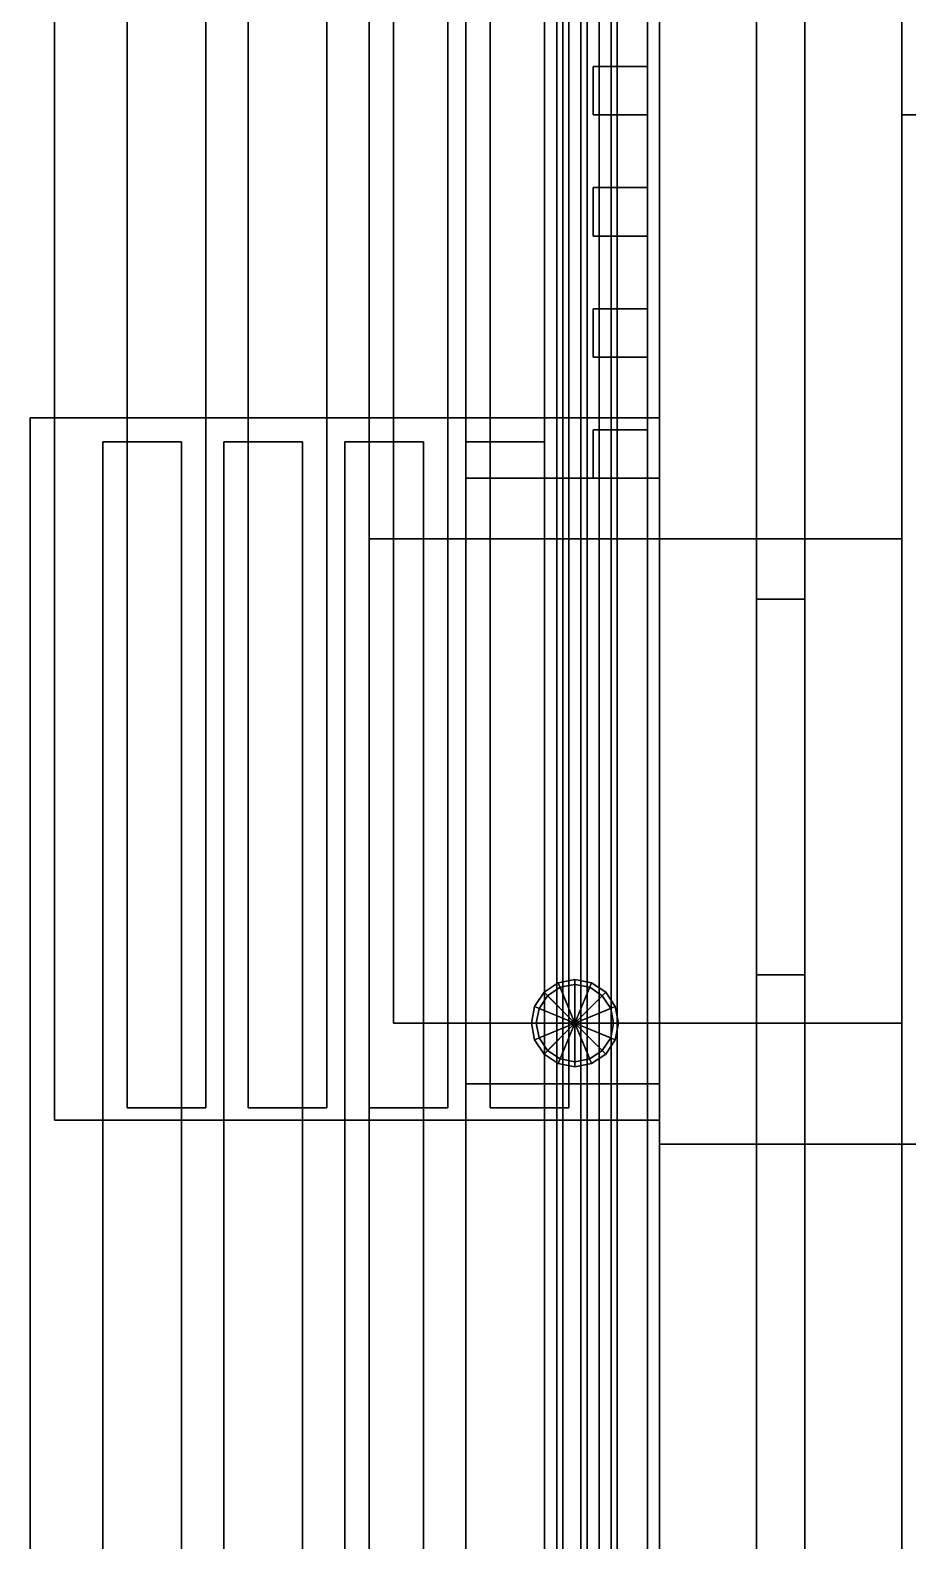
# Model space of a CAD drawing. Header units: millimetres. Extents: x -8000 to 18500, y -500 to 32500.
# Drawn here: x -520 to 205, y 7172 to 8420 of the extents above; entities that cross this region are included whole.
import ezdxf

# ---------------------------------------------------------------- set-up
doc = ezdxf.new("R2010")
doc.units = ezdxf.units.MM
for name, color, linetype in [('3D-BARISTA-BAR', 7, 'Continuous'), ('3D-CANOPY', 7, 'Continuous'), ('3D-COLUMNS', 7, 'Continuous'), ('3D-FINISH', 7, 'Continuous'), ('3D-GLAZING', 7, 'Continuous'), ('3D-LIGHTS', 7, 'Continuous'), ('3D-LOUVERS', 7, 'Continuous'), ('3D-ROOF', 7, 'Continuous'), ('3D-SLABS', 7, 'Continuous'), ('3D-WALLS-EXTR', 7, 'Continuous')]:
    doc.layers.add(name, color=color, linetype=linetype)

msp = doc.modelspace()

# ---------------------------------------------------------------- linework, layer by layer
at = {"layer": '3D-BARISTA-BAR', "color": 7}
for points in [[(200, 7100, 600), (200, 8350, 600), (950, 8350, 600), (950, 7100, 600)], [(200, 8350, 600), (200, 8350, 2580), (950, 8350, 2580), (950, 8350, 600)], [(200, 7100, 600), (200, 7100, 2580), (200, 8350, 2580), (200, 8350, 600)], [(200, 7100, 2580), (950, 7100, 2580), (950, 8350, 2580), (200, 8350, 2580)]]:
    msp.add_3dface(points, dxfattribs=at)
at = {"layer": '3D-CANOPY', "color": 7}
for points in [[(-95, 0, 3750), (-95, 10000, 3750), (-80, 10000, 3750), (-80, 0, 3750)], [(-95, 0, 3750), (-95, 0, 3900), (-95, 10000, 3900), (-95, 10000, 3750)], [(-95, 0, 3900), (-80, 0, 3900), (-80, 10000, 3900), (-95, 10000, 3900)], [(-80, 0, 3700), (-80, 10000, 3700), (0, 10000, 3700), (0, 0, 3700)], [(-80, 0, 3700), (-80, 0, 3950), (-80, 10000, 3950), (-80, 10000, 3700)], [(-80, 0, 3950), (0, 0, 3950), (0, 10000, 3950), (-80, 10000, 3950)], [(-80, 0, 3750), (-80, 10000, 3750), (-80, 10000, 3900), (-80, 0, 3900)], [(0, 0, 3700), (0, 10000, 3700), (0, 10000, 3950), (0, 0, 3950)], [(-500, 7520, 3310), (-500, 9480, 3310), (0, 9480, 3310), (0, 7520, 3310)], [(-500, 7520, 3310), (-500, 7520, 3355), (-500, 9480, 3355), (-500, 9480, 3310)], [(-500, 7520, 3355), (0, 7520, 3355), (0, 9480, 3355), (-500, 9480, 3355)], [(-440, 7530, 3320), (-440, 9470, 3320), (-375, 9470, 3320), (-375, 7530, 3320)], [(-440, 7530, 3320), (-440, 7530, 3350), (-440, 9470, 3350), (-440, 9470, 3320)], [(-440, 7530, 3350), (-375, 7530, 3350), (-375, 9470, 3350), (-440, 9470, 3350)], [(-375, 7530, 3320), (-375, 9470, 3320), (-375, 9470, 3350), (-375, 7530, 3350)], [(-340, 7530, 3320), (-340, 9470, 3320), (-275, 9470, 3320), (-275, 7530, 3320)], [(-340, 7530, 3320), (-340, 7530, 3350), (-340, 9470, 3350), (-340, 9470, 3320)], [(-340, 7530, 3350), (-275, 7530, 3350), (-275, 9470, 3350), (-340, 9470, 3350)], [(-275, 7530, 3320), (-275, 9470, 3320), (-275, 9470, 3350), (-275, 7530, 3350)], [(-240, 7530, 3320), (-240, 9470, 3320), (-175, 9470, 3320), (-175, 7530, 3320)], [(-240, 7530, 3320), (-240, 7530, 3350), (-240, 9470, 3350), (-240, 9470, 3320)], [(-240, 7530, 3350), (-175, 7530, 3350), (-175, 9470, 3350), (-240, 9470, 3350)], [(-175, 7530, 3320), (-175, 9470, 3320), (-175, 9470, 3350), (-175, 7530, 3350)], [(-140, 7530, 3320), (-140, 9470, 3320), (-75, 9470, 3320), (-75, 7530, 3320)], [(-140, 7530, 3320), (-140, 7530, 3350), (-140, 9470, 3350), (-140, 9470, 3320)], [(-140, 7530, 3350), (-75, 7530, 3350), (-75, 9470, 3350), (-140, 9470, 3350)], [(-75, 7530, 3320), (-75, 9470, 3320), (-75, 9470, 3350), (-75, 7530, 3350)], [(0, 7520, 3310), (0, 9480, 3310), (0, 9480, 3355), (0, 7520, 3355)], [(-520, 1900, 6510), (-520, 8100, 6510), (0, 8100, 6510), (0, 1900, 6510)], [(-520, 8100, 6510), (-520, 8100, 6560), (0, 8100, 6560), (0, 8100, 6510)], [(-520, 1900, 6510), (-520, 1900, 6560), (-520, 8100, 6560), (-520, 8100, 6510)], [(-520, 1900, 6560), (0, 1900, 6560), (0, 8100, 6560), (-520, 8100, 6560)], [(0, 1900, 6510), (0, 8100, 6510), (0, 8100, 6560), (0, 1900, 6560)], [(-460, 1920, 6520), (-460, 8080, 6520), (-395, 8080, 6520), (-395, 1920, 6520)], [(-460, 8080, 6520), (-460, 8080, 6550), (-395, 8080, 6550), (-395, 8080, 6520)], [(-460, 1920, 6520), (-460, 1920, 6550), (-460, 8080, 6550), (-460, 8080, 6520)], [(-460, 1920, 6550), (-395, 1920, 6550), (-395, 8080, 6550), (-460, 8080, 6550)], [(-395, 1920, 6520), (-395, 8080, 6520), (-395, 8080, 6550), (-395, 1920, 6550)], [(-360, 1920, 6520), (-360, 8080, 6520), (-295, 8080, 6520), (-295, 1920, 6520)], [(-360, 8080, 6520), (-360, 8080, 6550), (-295, 8080, 6550), (-295, 8080, 6520)], [(-360, 1920, 6520), (-360, 1920, 6550), (-360, 8080, 6550), (-360, 8080, 6520)], [(-360, 1920, 6550), (-295, 1920, 6550), (-295, 8080, 6550), (-360, 8080, 6550)], [(-295, 1920, 6520), (-295, 8080, 6520), (-295, 8080, 6550), (-295, 1920, 6550)], [(-260, 1920, 6520), (-260, 8080, 6520), (-195, 8080, 6520), (-195, 1920, 6520)], [(-260, 8080, 6520), (-260, 8080, 6550), (-195, 8080, 6550), (-195, 8080, 6520)], [(-260, 1920, 6520), (-260, 1920, 6550), (-260, 8080, 6550), (-260, 8080, 6520)], [(-260, 1920, 6550), (-195, 1920, 6550), (-195, 8080, 6550), (-260, 8080, 6550)], [(-195, 1920, 6520), (-195, 8080, 6520), (-195, 8080, 6550), (-195, 1920, 6550)], [(-160, 1920, 6520), (-160, 8080, 6520), (-95, 8080, 6520), (-95, 1920, 6520)], [(-160, 8080, 6520), (-160, 8080, 6550), (-95, 8080, 6550), (-95, 8080, 6520)], [(-160, 1920, 6520), (-160, 1920, 6550), (-160, 8080, 6550), (-160, 8080, 6520)], [(-160, 1920, 6550), (-95, 1920, 6550), (-95, 8080, 6550), (-160, 8080, 6550)], [(-95, 1920, 6520), (-95, 8080, 6520), (-95, 8080, 6550), (-95, 1920, 6550)], [(-440, 7530, 3320), (-375, 7530, 3320), (-375, 7530, 3350), (-440, 7530, 3350)], [(-340, 7530, 3320), (-275, 7530, 3320), (-275, 7530, 3350), (-340, 7530, 3350)], [(-240, 7530, 3320), (-175, 7530, 3320), (-175, 7530, 3350), (-240, 7530, 3350)], [(-140, 7530, 3320), (-75, 7530, 3320), (-75, 7530, 3350), (-140, 7530, 3350)], [(-500, 7520, 3310), (0, 7520, 3310), (0, 7520, 3355), (-500, 7520, 3355)]]:
    msp.add_3dface(points, dxfattribs=at)
at = {"layer": '3D-COLUMNS', "color": 7}
for points in [[(0, 0, 3600), (0, 10000, 3600), (400, 10000, 3600), (400, 0, 3600)], [(0, 0, 3600), (0, 0, 3800), (0, 10000, 3800), (0, 10000, 3600)], [(0, 0, 3800), (400, 0, 3800), (400, 10000, 3800), (0, 10000, 3800)]]:
    msp.add_3dface(points, dxfattribs=at)
at = {"layer": '3D-FINISH', "color": 7}
for points in [[(200, 200, 590), (200, 9800, 590), (9800, 9800, 590), (9800, 200, 590)], [(200, 200, 590), (200, 200, 600), (200, 9800, 600), (200, 9800, 590)], [(200, 200, 600), (9800, 200, 600), (9800, 9800, 600), (200, 9800, 600)], [(200, 200, 3990), (200, 9800, 3990), (9800, 9800, 3990), (9800, 200, 3990)], [(200, 200, 3990), (200, 200, 4000), (200, 9800, 4000), (200, 9800, 3990)], [(200, 200, 4000), (9800, 200, 4000), (9800, 9800, 4000), (200, 9800, 4000)]]:
    msp.add_3dface(points, dxfattribs=at)
at = {"layer": '3D-GLAZING', "color": 7}
for points in [[(80, 7640, 1500), (80, 9360, 1500), (120, 9360, 1500), (120, 7640, 1500)], [(80, 7640, 1500), (80, 7640, 3300), (80, 9360, 3300), (80, 9360, 1500)], [(80, 7640, 3300), (120, 7640, 3300), (120, 9360, 3300), (80, 9360, 3300)], [(120, 7640, 1500), (120, 9360, 1500), (120, 9360, 3300), (120, 7640, 3300)], [(80, 2050, 4700), (80, 7950, 4700), (120, 7950, 4700), (120, 2050, 4700)], [(80, 7950, 4700), (80, 7950, 6500), (120, 7950, 6500), (120, 7950, 4700)], [(80, 2050, 4700), (80, 2050, 6500), (80, 7950, 6500), (80, 7950, 4700)], [(80, 2050, 6500), (120, 2050, 6500), (120, 7950, 6500), (80, 7950, 6500)], [(120, 2050, 4700), (120, 7950, 4700), (120, 7950, 6500), (120, 2050, 6500)], [(80, 7640, 1500), (120, 7640, 1500), (120, 7640, 3300), (80, 7640, 3300)]]:
    msp.add_3dface(points, dxfattribs=at)
at = {"layer": '3D-LIGHTS', "color": 7}
for points in [[(-85, 0, 3690), (-85, 10000, 3690), (-65, 10000, 3690), (-65, 0, 3690)], [(-85, 0, 3690), (-85, 0, 3705), (-85, 10000, 3705), (-85, 10000, 3690)], [(-85, 0, 3705), (-65, 0, 3705), (-65, 10000, 3705), (-85, 10000, 3705)], [(-65, 0, 3690), (-65, 10000, 3690), (-65, 10000, 3705), (-65, 0, 3705)], [(-70, 7636, 2435), (-83.8, 7633.3, 2435), (-83.8, 7633.3, 2455), (-70, 7636, 2455)], [(-70, 7600, 2455), (-70, 7636, 2455), (-83.8, 7633.3, 2455), (-70, 7600, 2455)], [(-70, 7600, 2435), (-83.8, 7633.3, 2435), (-70, 7636, 2435), (-70, 7600, 2435)], [(-70, 7636, 2285), (-83.8, 7633.3, 2285), (-83.8, 7633.3, 2305), (-70, 7636, 2305)], [(-70, 7600, 2305), (-70, 7636, 2305), (-83.8, 7633.3, 2305), (-70, 7600, 2305)], [(-70, 7600, 2285), (-83.8, 7633.3, 2285), (-70, 7636, 2285), (-70, 7600, 2285)], [(-70, 7636, 5735), (-83.8, 7633.3, 5735), (-83.8, 7633.3, 5755), (-70, 7636, 5755)], [(-70, 7600, 5755), (-70, 7636, 5755), (-83.8, 7633.3, 5755), (-70, 7600, 5755)], [(-70, 7600, 5735), (-83.8, 7633.3, 5735), (-70, 7636, 5735), (-70, 7600, 5735)], [(-70, 7636, 5585), (-83.8, 7633.3, 5585), (-83.8, 7633.3, 5605), (-70, 7636, 5605)], [(-70, 7600, 5605), (-70, 7636, 5605), (-83.8, 7633.3, 5605), (-70, 7600, 5605)], [(-70, 7600, 5585), (-83.8, 7633.3, 5585), (-70, 7636, 5585), (-70, 7600, 5585)], [(-56.2, 7633.3, 2435), (-70, 7636, 2435), (-70, 7636, 2455), (-56.2, 7633.3, 2455)], [(-70, 7600, 2455), (-56.2, 7633.3, 2455), (-70, 7636, 2455), (-70, 7600, 2455)], [(-70, 7600, 2435), (-70, 7636, 2435), (-56.2, 7633.3, 2435), (-70, 7600, 2435)], [(-56.2, 7633.3, 2285), (-70, 7636, 2285), (-70, 7636, 2305), (-56.2, 7633.3, 2305)], [(-70, 7600, 2305), (-56.2, 7633.3, 2305), (-70, 7636, 2305), (-70, 7600, 2305)], [(-70, 7600, 2285), (-70, 7636, 2285), (-56.2, 7633.3, 2285), (-70, 7600, 2285)], [(-56.2, 7633.3, 5735), (-70, 7636, 5735), (-70, 7636, 5755), (-56.2, 7633.3, 5755)], [(-70, 7600, 5755), (-56.2, 7633.3, 5755), (-70, 7636, 5755), (-70, 7600, 5755)], [(-70, 7600, 5735), (-70, 7636, 5735), (-56.2, 7633.3, 5735), (-70, 7600, 5735)], [(-56.2, 7633.3, 5585), (-70, 7636, 5585), (-70, 7636, 5605), (-56.2, 7633.3, 5605)], [(-70, 7600, 5605), (-56.2, 7633.3, 5605), (-70, 7636, 5605), (-70, 7600, 5605)], [(-70, 7600, 5585), (-70, 7636, 5585), (-56.2, 7633.3, 5585), (-70, 7600, 5585)], [(-95.5, 7625.5, 2435), (-103.3, 7613.8, 2435), (-103.3, 7613.8, 2455), (-95.5, 7625.5, 2455)], [(-70, 7600, 2455), (-95.5, 7625.5, 2455), (-103.3, 7613.8, 2455), (-70, 7600, 2455)], [(-70, 7600, 2435), (-103.3, 7613.8, 2435), (-95.5, 7625.5, 2435), (-70, 7600, 2435)], [(-95.5, 7625.5, 2285), (-103.3, 7613.8, 2285), (-103.3, 7613.8, 2305), (-95.5, 7625.5, 2305)], [(-70, 7600, 2305), (-95.5, 7625.5, 2305), (-103.3, 7613.8, 2305), (-70, 7600, 2305)], [(-70, 7600, 2285), (-103.3, 7613.8, 2285), (-95.5, 7625.5, 2285), (-70, 7600, 2285)], [(-95.5, 7625.5, 5735), (-103.3, 7613.8, 5735), (-103.3, 7613.8, 5755), (-95.5, 7625.5, 5755)], [(-70, 7600, 5755), (-95.5, 7625.5, 5755), (-103.3, 7613.8, 5755), (-70, 7600, 5755)], [(-70, 7600, 5735), (-103.3, 7613.8, 5735), (-95.5, 7625.5, 5735), (-70, 7600, 5735)], [(-95.5, 7625.5, 5585), (-103.3, 7613.8, 5585), (-103.3, 7613.8, 5605), (-95.5, 7625.5, 5605)], [(-70, 7600, 5605), (-95.5, 7625.5, 5605), (-103.3, 7613.8, 5605), (-70, 7600, 5605)], [(-70, 7600, 5585), (-103.3, 7613.8, 5585), (-95.5, 7625.5, 5585), (-70, 7600, 5585)], [(-92.6, 7622.6, 2300), (-99.6, 7612.2, 2300), (-99.6, 7612.2, 2440), (-92.6, 7622.6, 2440)], [(-70, 7600, 2440), (-92.6, 7622.6, 2440), (-99.6, 7612.2, 2440), (-70, 7600, 2440)], [(-70, 7600, 2300), (-99.6, 7612.2, 2300), (-92.6, 7622.6, 2300), (-70, 7600, 2300)], [(-92.6, 7622.6, 5600), (-99.6, 7612.2, 5600), (-99.6, 7612.2, 5740), (-92.6, 7622.6, 5740)], [(-70, 7600, 5740), (-92.6, 7622.6, 5740), (-99.6, 7612.2, 5740), (-70, 7600, 5740)], [(-70, 7600, 5600), (-99.6, 7612.2, 5600), (-92.6, 7622.6, 5600), (-70, 7600, 5600)], [(-83.8, 7633.3, 2435), (-95.5, 7625.5, 2435), (-95.5, 7625.5, 2455), (-83.8, 7633.3, 2455)], [(-70, 7600, 2455), (-83.8, 7633.3, 2455), (-95.5, 7625.5, 2455), (-70, 7600, 2455)], [(-70, 7600, 2435), (-95.5, 7625.5, 2435), (-83.8, 7633.3, 2435), (-70, 7600, 2435)], [(-83.8, 7633.3, 2285), (-95.5, 7625.5, 2285), (-95.5, 7625.5, 2305), (-83.8, 7633.3, 2305)], [(-70, 7600, 2305), (-83.8, 7633.3, 2305), (-95.5, 7625.5, 2305), (-70, 7600, 2305)], [(-70, 7600, 2285), (-95.5, 7625.5, 2285), (-83.8, 7633.3, 2285), (-70, 7600, 2285)], [(-83.8, 7633.3, 5735), (-95.5, 7625.5, 5735), (-95.5, 7625.5, 5755), (-83.8, 7633.3, 5755)], [(-70, 7600, 5755), (-83.8, 7633.3, 5755), (-95.5, 7625.5, 5755), (-70, 7600, 5755)], [(-70, 7600, 5735), (-95.5, 7625.5, 5735), (-83.8, 7633.3, 5735), (-70, 7600, 5735)], [(-83.8, 7633.3, 5585), (-95.5, 7625.5, 5585), (-95.5, 7625.5, 5605), (-83.8, 7633.3, 5605)], [(-70, 7600, 5605), (-83.8, 7633.3, 5605), (-95.5, 7625.5, 5605), (-70, 7600, 5605)], [(-70, 7600, 5585), (-95.5, 7625.5, 5585), (-83.8, 7633.3, 5585), (-70, 7600, 5585)], [(-82.2, 7629.6, 2300), (-92.6, 7622.6, 2300), (-92.6, 7622.6, 2440), (-82.2, 7629.6, 2440)], [(-70, 7600, 2440), (-82.2, 7629.6, 2440), (-92.6, 7622.6, 2440), (-70, 7600, 2440)], [(-70, 7600, 2300), (-92.6, 7622.6, 2300), (-82.2, 7629.6, 2300), (-70, 7600, 2300)], [(-82.2, 7629.6, 5600), (-92.6, 7622.6, 5600), (-92.6, 7622.6, 5740), (-82.2, 7629.6, 5740)], [(-70, 7600, 5740), (-82.2, 7629.6, 5740), (-92.6, 7622.6, 5740), (-70, 7600, 5740)], [(-70, 7600, 5600), (-92.6, 7622.6, 5600), (-82.2, 7629.6, 5600), (-70, 7600, 5600)], [(-70, 7632, 2300), (-82.2, 7629.6, 2300), (-82.2, 7629.6, 2440), (-70, 7632, 2440)], [(-70, 7600, 2440), (-70, 7632, 2440), (-82.2, 7629.6, 2440), (-70, 7600, 2440)], [(-70, 7600, 2300), (-82.2, 7629.6, 2300), (-70, 7632, 2300), (-70, 7600, 2300)], [(-70, 7632, 5600), (-82.2, 7629.6, 5600), (-82.2, 7629.6, 5740), (-70, 7632, 5740)], [(-70, 7600, 5740), (-70, 7632, 5740), (-82.2, 7629.6, 5740), (-70, 7600, 5740)], [(-70, 7600, 5600), (-82.2, 7629.6, 5600), (-70, 7632, 5600), (-70, 7600, 5600)], [(-70, 7600, 2455), (-44.5, 7625.5, 2455), (-56.2, 7633.3, 2455), (-70, 7600, 2455)], [(-70, 7600, 2435), (-56.2, 7633.3, 2435), (-44.5, 7625.5, 2435), (-70, 7600, 2435)], [(-70, 7600, 2305), (-44.5, 7625.5, 2305), (-56.2, 7633.3, 2305), (-70, 7600, 2305)], [(-70, 7600, 2285), (-56.2, 7633.3, 2285), (-44.5, 7625.5, 2285), (-70, 7600, 2285)], [(-70, 7600, 5755), (-44.5, 7625.5, 5755), (-56.2, 7633.3, 5755), (-70, 7600, 5755)], [(-70, 7600, 5735), (-56.2, 7633.3, 5735), (-44.5, 7625.5, 5735), (-70, 7600, 5735)], [(-70, 7600, 5605), (-44.5, 7625.5, 5605), (-56.2, 7633.3, 5605), (-70, 7600, 5605)], [(-70, 7600, 5585), (-56.2, 7633.3, 5585), (-44.5, 7625.5, 5585), (-70, 7600, 5585)], [(-57.8, 7629.6, 2300), (-70, 7632, 2300), (-70, 7632, 2440), (-57.8, 7629.6, 2440)], [(-70, 7600, 2440), (-57.8, 7629.6, 2440), (-70, 7632, 2440), (-70, 7600, 2440)], [(-70, 7600, 2300), (-70, 7632, 2300), (-57.8, 7629.6, 2300), (-70, 7600, 2300)], [(-57.8, 7629.6, 5600), (-70, 7632, 5600), (-70, 7632, 5740), (-57.8, 7629.6, 5740)], [(-70, 7600, 5740), (-57.8, 7629.6, 5740), (-70, 7632, 5740), (-70, 7600, 5740)], [(-70, 7600, 5600), (-70, 7632, 5600), (-57.8, 7629.6, 5600), (-70, 7600, 5600)], [(-70, 7600, 2440), (-47.4, 7622.6, 2440), (-57.8, 7629.6, 2440), (-70, 7600, 2440)], [(-70, 7600, 2300), (-57.8, 7629.6, 2300), (-47.4, 7622.6, 2300), (-70, 7600, 2300)], [(-70, 7600, 5740), (-47.4, 7622.6, 5740), (-57.8, 7629.6, 5740), (-70, 7600, 5740)], [(-70, 7600, 5600), (-57.8, 7629.6, 5600), (-47.4, 7622.6, 5600), (-70, 7600, 5600)], [(-70, 7600, 2455), (-36.7, 7613.8, 2455), (-44.5, 7625.5, 2455), (-70, 7600, 2455)], [(-70, 7600, 2435), (-44.5, 7625.5, 2435), (-36.7, 7613.8, 2435), (-70, 7600, 2435)], [(-70, 7600, 2305), (-36.7, 7613.8, 2305), (-44.5, 7625.5, 2305), (-70, 7600, 2305)], [(-70, 7600, 2285), (-44.5, 7625.5, 2285), (-36.7, 7613.8, 2285), (-70, 7600, 2285)], [(-70, 7600, 5755), (-36.7, 7613.8, 5755), (-44.5, 7625.5, 5755), (-70, 7600, 5755)], [(-70, 7600, 5735), (-44.5, 7625.5, 5735), (-36.7, 7613.8, 5735), (-70, 7600, 5735)], [(-70, 7600, 5605), (-36.7, 7613.8, 5605), (-44.5, 7625.5, 5605), (-70, 7600, 5605)], [(-70, 7600, 5585), (-44.5, 7625.5, 5585), (-36.7, 7613.8, 5585), (-70, 7600, 5585)], [(-70, 7600, 2440), (-40.4, 7612.2, 2440), (-47.4, 7622.6, 2440), (-70, 7600, 2440)], [(-70, 7600, 2300), (-47.4, 7622.6, 2300), (-40.4, 7612.2, 2300), (-70, 7600, 2300)], [(-70, 7600, 5740), (-40.4, 7612.2, 5740), (-47.4, 7622.6, 5740), (-70, 7600, 5740)], [(-70, 7600, 5600), (-47.4, 7622.6, 5600), (-40.4, 7612.2, 5600), (-70, 7600, 5600)], [(-47.4, 7622.6, 2300), (-57.8, 7629.6, 2300), (-57.8, 7629.6, 2440), (-47.4, 7622.6, 2440)], [(-47.4, 7622.6, 5600), (-57.8, 7629.6, 5600), (-57.8, 7629.6, 5740), (-47.4, 7622.6, 5740)], [(-44.5, 7625.5, 2435), (-56.2, 7633.3, 2435), (-56.2, 7633.3, 2455), (-44.5, 7625.5, 2455)], [(-44.5, 7625.5, 2285), (-56.2, 7633.3, 2285), (-56.2, 7633.3, 2305), (-44.5, 7625.5, 2305)], [(-44.5, 7625.5, 5735), (-56.2, 7633.3, 5735), (-56.2, 7633.3, 5755), (-44.5, 7625.5, 5755)], [(-44.5, 7625.5, 5585), (-56.2, 7633.3, 5585), (-56.2, 7633.3, 5605), (-44.5, 7625.5, 5605)], [(-40.4, 7612.2, 2300), (-47.4, 7622.6, 2300), (-47.4, 7622.6, 2440), (-40.4, 7612.2, 2440)], [(-40.4, 7612.2, 5600), (-47.4, 7622.6, 5600), (-47.4, 7622.6, 5740), (-40.4, 7612.2, 5740)], [(-36.7, 7613.8, 2435), (-44.5, 7625.5, 2435), (-44.5, 7625.5, 2455), (-36.7, 7613.8, 2455)], [(-36.7, 7613.8, 2285), (-44.5, 7625.5, 2285), (-44.5, 7625.5, 2305), (-36.7, 7613.8, 2305)], [(-36.7, 7613.8, 5735), (-44.5, 7625.5, 5735), (-44.5, 7625.5, 5755), (-36.7, 7613.8, 5755)], [(-36.7, 7613.8, 5585), (-44.5, 7625.5, 5585), (-44.5, 7625.5, 5605), (-36.7, 7613.8, 5605)], [(-103.3, 7613.8, 2435), (-106, 7600, 2435), (-106, 7600, 2455), (-103.3, 7613.8, 2455)], [(-70, 7600, 2455), (-103.3, 7613.8, 2455), (-106, 7600, 2455), (-70, 7600, 2455)], [(-70, 7600, 2435), (-106, 7600, 2435), (-103.3, 7613.8, 2435), (-70, 7600, 2435)], [(-103.3, 7613.8, 2285), (-106, 7600, 2285), (-106, 7600, 2305), (-103.3, 7613.8, 2305)], [(-70, 7600, 2305), (-103.3, 7613.8, 2305), (-106, 7600, 2305), (-70, 7600, 2305)], [(-70, 7600, 2285), (-106, 7600, 2285), (-103.3, 7613.8, 2285), (-70, 7600, 2285)], [(-103.3, 7613.8, 5735), (-106, 7600, 5735), (-106, 7600, 5755), (-103.3, 7613.8, 5755)], [(-70, 7600, 5755), (-103.3, 7613.8, 5755), (-106, 7600, 5755), (-70, 7600, 5755)], [(-70, 7600, 5735), (-106, 7600, 5735), (-103.3, 7613.8, 5735), (-70, 7600, 5735)], [(-103.3, 7613.8, 5585), (-106, 7600, 5585), (-106, 7600, 5605), (-103.3, 7613.8, 5605)], [(-70, 7600, 5605), (-103.3, 7613.8, 5605), (-106, 7600, 5605), (-70, 7600, 5605)], [(-70, 7600, 5585), (-106, 7600, 5585), (-103.3, 7613.8, 5585), (-70, 7600, 5585)], [(-99.6, 7612.2, 2300), (-102, 7600, 2300), (-102, 7600, 2440), (-99.6, 7612.2, 2440)], [(-70, 7600, 2440), (-99.6, 7612.2, 2440), (-102, 7600, 2440), (-70, 7600, 2440)], [(-70, 7600, 2300), (-102, 7600, 2300), (-99.6, 7612.2, 2300), (-70, 7600, 2300)], [(-99.6, 7612.2, 5600), (-102, 7600, 5600), (-102, 7600, 5740), (-99.6, 7612.2, 5740)], [(-70, 7600, 5740), (-99.6, 7612.2, 5740), (-102, 7600, 5740), (-70, 7600, 5740)], [(-70, 7600, 5600), (-102, 7600, 5600), (-99.6, 7612.2, 5600), (-70, 7600, 5600)], [(-70, 7600, 2455), (-34, 7600, 2455), (-36.7, 7613.8, 2455), (-70, 7600, 2455)], [(-70, 7600, 2435), (-36.7, 7613.8, 2435), (-34, 7600, 2435), (-70, 7600, 2435)], [(-70, 7600, 2305), (-34, 7600, 2305), (-36.7, 7613.8, 2305), (-70, 7600, 2305)], [(-70, 7600, 2285), (-36.7, 7613.8, 2285), (-34, 7600, 2285), (-70, 7600, 2285)], [(-70, 7600, 5755), (-34, 7600, 5755), (-36.7, 7613.8, 5755), (-70, 7600, 5755)], [(-70, 7600, 5735), (-36.7, 7613.8, 5735), (-34, 7600, 5735), (-70, 7600, 5735)], [(-70, 7600, 5605), (-34, 7600, 5605), (-36.7, 7613.8, 5605), (-70, 7600, 5605)], [(-70, 7600, 5585), (-36.7, 7613.8, 5585), (-34, 7600, 5585), (-70, 7600, 5585)], [(-70, 7600, 2440), (-38, 7600, 2440), (-40.4, 7612.2, 2440), (-70, 7600, 2440)], [(-70, 7600, 2300), (-40.4, 7612.2, 2300), (-38, 7600, 2300), (-70, 7600, 2300)], [(-70, 7600, 5740), (-38, 7600, 5740), (-40.4, 7612.2, 5740), (-70, 7600, 5740)], [(-70, 7600, 5600), (-40.4, 7612.2, 5600), (-38, 7600, 5600), (-70, 7600, 5600)], [(-38, 7600, 2300), (-40.4, 7612.2, 2300), (-40.4, 7612.2, 2440), (-38, 7600, 2440)], [(-38, 7600, 5600), (-40.4, 7612.2, 5600), (-40.4, 7612.2, 5740), (-38, 7600, 5740)], [(-34, 7600, 2435), (-36.7, 7613.8, 2435), (-36.7, 7613.8, 2455), (-34, 7600, 2455)], [(-34, 7600, 2285), (-36.7, 7613.8, 2285), (-36.7, 7613.8, 2305), (-34, 7600, 2305)], [(-34, 7600, 5735), (-36.7, 7613.8, 5735), (-36.7, 7613.8, 5755), (-34, 7600, 5755)], [(-34, 7600, 5585), (-36.7, 7613.8, 5585), (-36.7, 7613.8, 5605), (-34, 7600, 5605)], [(-106, 7600, 2435), (-103.3, 7586.2, 2435), (-103.3, 7586.2, 2455), (-106, 7600, 2455)], [(-70, 7600, 2455), (-106, 7600, 2455), (-103.3, 7586.2, 2455), (-70, 7600, 2455)], [(-70, 7600, 2435), (-103.3, 7586.2, 2435), (-106, 7600, 2435), (-70, 7600, 2435)], [(-106, 7600, 2285), (-103.3, 7586.2, 2285), (-103.3, 7586.2, 2305), (-106, 7600, 2305)], [(-70, 7600, 2305), (-106, 7600, 2305), (-103.3, 7586.2, 2305), (-70, 7600, 2305)], [(-70, 7600, 2285), (-103.3, 7586.2, 2285), (-106, 7600, 2285), (-70, 7600, 2285)], [(-106, 7600, 5735), (-103.3, 7586.2, 5735), (-103.3, 7586.2, 5755), (-106, 7600, 5755)], [(-70, 7600, 5755), (-106, 7600, 5755), (-103.3, 7586.2, 5755), (-70, 7600, 5755)], [(-70, 7600, 5735), (-103.3, 7586.2, 5735), (-106, 7600, 5735), (-70, 7600, 5735)], [(-106, 7600, 5585), (-103.3, 7586.2, 5585), (-103.3, 7586.2, 5605), (-106, 7600, 5605)], [(-70, 7600, 5605), (-106, 7600, 5605), (-103.3, 7586.2, 5605), (-70, 7600, 5605)], [(-70, 7600, 5585), (-103.3, 7586.2, 5585), (-106, 7600, 5585), (-70, 7600, 5585)], [(-70, 7600, 2455), (-103.3, 7586.2, 2455), (-95.5, 7574.5, 2455), (-70, 7600, 2455)], [(-70, 7600, 2435), (-95.5, 7574.5, 2435), (-103.3, 7586.2, 2435), (-70, 7600, 2435)], [(-70, 7600, 2305), (-103.3, 7586.2, 2305), (-95.5, 7574.5, 2305), (-70, 7600, 2305)], [(-70, 7600, 2285), (-95.5, 7574.5, 2285), (-103.3, 7586.2, 2285), (-70, 7600, 2285)], [(-70, 7600, 5755), (-103.3, 7586.2, 5755), (-95.5, 7574.5, 5755), (-70, 7600, 5755)], [(-70, 7600, 5735), (-95.5, 7574.5, 5735), (-103.3, 7586.2, 5735), (-70, 7600, 5735)], [(-70, 7600, 5605), (-103.3, 7586.2, 5605), (-95.5, 7574.5, 5605), (-70, 7600, 5605)], [(-70, 7600, 5585), (-95.5, 7574.5, 5585), (-103.3, 7586.2, 5585), (-70, 7600, 5585)], [(-102, 7600, 2300), (-99.6, 7587.8, 2300), (-99.6, 7587.8, 2440), (-102, 7600, 2440)], [(-70, 7600, 2440), (-102, 7600, 2440), (-99.6, 7587.8, 2440), (-70, 7600, 2440)], [(-70, 7600, 2300), (-99.6, 7587.8, 2300), (-102, 7600, 2300), (-70, 7600, 2300)], [(-102, 7600, 5600), (-99.6, 7587.8, 5600), (-99.6, 7587.8, 5740), (-102, 7600, 5740)], [(-70, 7600, 5740), (-102, 7600, 5740), (-99.6, 7587.8, 5740), (-70, 7600, 5740)], [(-70, 7600, 5600), (-99.6, 7587.8, 5600), (-102, 7600, 5600), (-70, 7600, 5600)], [(-70, 7600, 2440), (-99.6, 7587.8, 2440), (-92.6, 7577.4, 2440), (-70, 7600, 2440)], [(-70, 7600, 2300), (-92.6, 7577.4, 2300), (-99.6, 7587.8, 2300), (-70, 7600, 2300)], [(-70, 7600, 5740), (-99.6, 7587.8, 5740), (-92.6, 7577.4, 5740), (-70, 7600, 5740)], [(-70, 7600, 5600), (-92.6, 7577.4, 5600), (-99.6, 7587.8, 5600), (-70, 7600, 5600)], [(-70, 7600, 2455), (-95.5, 7574.5, 2455), (-83.8, 7566.7, 2455), (-70, 7600, 2455)], [(-70, 7600, 2435), (-83.8, 7566.7, 2435), (-95.5, 7574.5, 2435), (-70, 7600, 2435)], [(-70, 7600, 2305), (-95.5, 7574.5, 2305), (-83.8, 7566.7, 2305), (-70, 7600, 2305)], [(-70, 7600, 2285), (-83.8, 7566.7, 2285), (-95.5, 7574.5, 2285), (-70, 7600, 2285)], [(-70, 7600, 5755), (-95.5, 7574.5, 5755), (-83.8, 7566.7, 5755), (-70, 7600, 5755)], [(-70, 7600, 5735), (-83.8, 7566.7, 5735), (-95.5, 7574.5, 5735), (-70, 7600, 5735)], [(-70, 7600, 5605), (-95.5, 7574.5, 5605), (-83.8, 7566.7, 5605), (-70, 7600, 5605)], [(-70, 7600, 5585), (-83.8, 7566.7, 5585), (-95.5, 7574.5, 5585), (-70, 7600, 5585)], [(-70, 7600, 2440), (-92.6, 7577.4, 2440), (-82.2, 7570.4, 2440), (-70, 7600, 2440)], [(-70, 7600, 2300), (-82.2, 7570.4, 2300), (-92.6, 7577.4, 2300), (-70, 7600, 2300)], [(-70, 7600, 5740), (-92.6, 7577.4, 5740), (-82.2, 7570.4, 5740), (-70, 7600, 5740)], [(-70, 7600, 5600), (-82.2, 7570.4, 5600), (-92.6, 7577.4, 5600), (-70, 7600, 5600)], [(-70, 7600, 2455), (-83.8, 7566.7, 2455), (-70, 7564, 2455), (-70, 7600, 2455)], [(-70, 7600, 2435), (-70, 7564, 2435), (-83.8, 7566.7, 2435), (-70, 7600, 2435)], [(-70, 7600, 2305), (-83.8, 7566.7, 2305), (-70, 7564, 2305), (-70, 7600, 2305)], [(-70, 7600, 2285), (-70, 7564, 2285), (-83.8, 7566.7, 2285), (-70, 7600, 2285)], [(-70, 7600, 5755), (-83.8, 7566.7, 5755), (-70, 7564, 5755), (-70, 7600, 5755)], [(-70, 7600, 5735), (-70, 7564, 5735), (-83.8, 7566.7, 5735), (-70, 7600, 5735)], [(-70, 7600, 5605), (-83.8, 7566.7, 5605), (-70, 7564, 5605), (-70, 7600, 5605)], [(-70, 7600, 5585), (-70, 7564, 5585), (-83.8, 7566.7, 5585), (-70, 7600, 5585)], [(-70, 7600, 2440), (-82.2, 7570.4, 2440), (-70, 7568, 2440), (-70, 7600, 2440)], [(-70, 7600, 2300), (-70, 7568, 2300), (-82.2, 7570.4, 2300), (-70, 7600, 2300)], [(-70, 7600, 5740), (-82.2, 7570.4, 5740), (-70, 7568, 5740), (-70, 7600, 5740)], [(-70, 7600, 5600), (-70, 7568, 5600), (-82.2, 7570.4, 5600), (-70, 7600, 5600)], [(-70, 7600, 2440), (-70, 7568, 2440), (-57.8, 7570.4, 2440), (-70, 7600, 2440)], [(-70, 7600, 2300), (-57.8, 7570.4, 2300), (-70, 7568, 2300), (-70, 7600, 2300)], [(-70, 7600, 2440), (-57.8, 7570.4, 2440), (-47.4, 7577.4, 2440), (-70, 7600, 2440)], [(-70, 7600, 2300), (-47.4, 7577.4, 2300), (-57.8, 7570.4, 2300), (-70, 7600, 2300)], [(-70, 7600, 2440), (-47.4, 7577.4, 2440), (-40.4, 7587.8, 2440), (-70, 7600, 2440)], [(-70, 7600, 2300), (-40.4, 7587.8, 2300), (-47.4, 7577.4, 2300), (-70, 7600, 2300)], [(-70, 7600, 2440), (-40.4, 7587.8, 2440), (-38, 7600, 2440), (-70, 7600, 2440)], [(-70, 7600, 2300), (-38, 7600, 2300), (-40.4, 7587.8, 2300), (-70, 7600, 2300)], [(-70, 7600, 2455), (-70, 7564, 2455), (-56.2, 7566.7, 2455), (-70, 7600, 2455)], [(-70, 7600, 2435), (-56.2, 7566.7, 2435), (-70, 7564, 2435), (-70, 7600, 2435)], [(-70, 7600, 2455), (-56.2, 7566.7, 2455), (-44.5, 7574.5, 2455), (-70, 7600, 2455)], [(-70, 7600, 2435), (-44.5, 7574.5, 2435), (-56.2, 7566.7, 2435), (-70, 7600, 2435)], [(-70, 7600, 2455), (-44.5, 7574.5, 2455), (-36.7, 7586.2, 2455), (-70, 7600, 2455)], [(-70, 7600, 2435), (-36.7, 7586.2, 2435), (-44.5, 7574.5, 2435), (-70, 7600, 2435)], [(-70, 7600, 2455), (-36.7, 7586.2, 2455), (-34, 7600, 2455), (-70, 7600, 2455)], [(-70, 7600, 2435), (-34, 7600, 2435), (-36.7, 7586.2, 2435), (-70, 7600, 2435)], [(-70, 7600, 2305), (-70, 7564, 2305), (-56.2, 7566.7, 2305), (-70, 7600, 2305)], [(-70, 7600, 2285), (-56.2, 7566.7, 2285), (-70, 7564, 2285), (-70, 7600, 2285)], [(-70, 7600, 2305), (-56.2, 7566.7, 2305), (-44.5, 7574.5, 2305), (-70, 7600, 2305)], [(-70, 7600, 2285), (-44.5, 7574.5, 2285), (-56.2, 7566.7, 2285), (-70, 7600, 2285)], [(-70, 7600, 2305), (-44.5, 7574.5, 2305), (-36.7, 7586.2, 2305), (-70, 7600, 2305)], [(-70, 7600, 2285), (-36.7, 7586.2, 2285), (-44.5, 7574.5, 2285), (-70, 7600, 2285)], [(-70, 7600, 2305), (-36.7, 7586.2, 2305), (-34, 7600, 2305), (-70, 7600, 2305)], [(-70, 7600, 2285), (-34, 7600, 2285), (-36.7, 7586.2, 2285), (-70, 7600, 2285)], [(-70, 7600, 5740), (-70, 7568, 5740), (-57.8, 7570.4, 5740), (-70, 7600, 5740)], [(-70, 7600, 5600), (-57.8, 7570.4, 5600), (-70, 7568, 5600), (-70, 7600, 5600)], [(-70, 7600, 5740), (-57.8, 7570.4, 5740), (-47.4, 7577.4, 5740), (-70, 7600, 5740)], [(-70, 7600, 5600), (-47.4, 7577.4, 5600), (-57.8, 7570.4, 5600), (-70, 7600, 5600)], [(-70, 7600, 5740), (-47.4, 7577.4, 5740), (-40.4, 7587.8, 5740), (-70, 7600, 5740)], [(-70, 7600, 5600), (-40.4, 7587.8, 5600), (-47.4, 7577.4, 5600), (-70, 7600, 5600)], [(-70, 7600, 5740), (-40.4, 7587.8, 5740), (-38, 7600, 5740), (-70, 7600, 5740)], [(-70, 7600, 5600), (-38, 7600, 5600), (-40.4, 7587.8, 5600), (-70, 7600, 5600)], [(-70, 7600, 5755), (-70, 7564, 5755), (-56.2, 7566.7, 5755), (-70, 7600, 5755)], [(-70, 7600, 5735), (-56.2, 7566.7, 5735), (-70, 7564, 5735), (-70, 7600, 5735)], [(-70, 7600, 5755), (-56.2, 7566.7, 5755), (-44.5, 7574.5, 5755), (-70, 7600, 5755)], [(-70, 7600, 5735), (-44.5, 7574.5, 5735), (-56.2, 7566.7, 5735), (-70, 7600, 5735)], [(-70, 7600, 5755), (-44.5, 7574.5, 5755), (-36.7, 7586.2, 5755), (-70, 7600, 5755)], [(-70, 7600, 5735), (-36.7, 7586.2, 5735), (-44.5, 7574.5, 5735), (-70, 7600, 5735)], [(-70, 7600, 5755), (-36.7, 7586.2, 5755), (-34, 7600, 5755), (-70, 7600, 5755)], [(-70, 7600, 5735), (-34, 7600, 5735), (-36.7, 7586.2, 5735), (-70, 7600, 5735)], [(-70, 7600, 5605), (-70, 7564, 5605), (-56.2, 7566.7, 5605), (-70, 7600, 5605)], [(-70, 7600, 5585), (-56.2, 7566.7, 5585), (-70, 7564, 5585), (-70, 7600, 5585)], [(-70, 7600, 5605), (-56.2, 7566.7, 5605), (-44.5, 7574.5, 5605), (-70, 7600, 5605)], [(-70, 7600, 5585), (-44.5, 7574.5, 5585), (-56.2, 7566.7, 5585), (-70, 7600, 5585)], [(-70, 7600, 5605), (-44.5, 7574.5, 5605), (-36.7, 7586.2, 5605), (-70, 7600, 5605)], [(-70, 7600, 5585), (-36.7, 7586.2, 5585), (-44.5, 7574.5, 5585), (-70, 7600, 5585)], [(-70, 7600, 5605), (-36.7, 7586.2, 5605), (-34, 7600, 5605), (-70, 7600, 5605)], [(-70, 7600, 5585), (-34, 7600, 5585), (-36.7, 7586.2, 5585), (-70, 7600, 5585)], [(-40.4, 7587.8, 2300), (-38, 7600, 2300), (-38, 7600, 2440), (-40.4, 7587.8, 2440)], [(-40.4, 7587.8, 5600), (-38, 7600, 5600), (-38, 7600, 5740), (-40.4, 7587.8, 5740)], [(-36.7, 7586.2, 2435), (-34, 7600, 2435), (-34, 7600, 2455), (-36.7, 7586.2, 2455)], [(-36.7, 7586.2, 2285), (-34, 7600, 2285), (-34, 7600, 2305), (-36.7, 7586.2, 2305)], [(-36.7, 7586.2, 5735), (-34, 7600, 5735), (-34, 7600, 5755), (-36.7, 7586.2, 5755)], [(-36.7, 7586.2, 5585), (-34, 7600, 5585), (-34, 7600, 5605), (-36.7, 7586.2, 5605)], [(-103.3, 7586.2, 2435), (-95.5, 7574.5, 2435), (-95.5, 7574.5, 2455), (-103.3, 7586.2, 2455)], [(-103.3, 7586.2, 2285), (-95.5, 7574.5, 2285), (-95.5, 7574.5, 2305), (-103.3, 7586.2, 2305)], [(-103.3, 7586.2, 5735), (-95.5, 7574.5, 5735), (-95.5, 7574.5, 5755), (-103.3, 7586.2, 5755)], [(-103.3, 7586.2, 5585), (-95.5, 7574.5, 5585), (-95.5, 7574.5, 5605), (-103.3, 7586.2, 5605)], [(-99.6, 7587.8, 2300), (-92.6, 7577.4, 2300), (-92.6, 7577.4, 2440), (-99.6, 7587.8, 2440)], [(-99.6, 7587.8, 5600), (-92.6, 7577.4, 5600), (-92.6, 7577.4, 5740), (-99.6, 7587.8, 5740)], [(-47.4, 7577.4, 2300), (-40.4, 7587.8, 2300), (-40.4, 7587.8, 2440), (-47.4, 7577.4, 2440)], [(-47.4, 7577.4, 5600), (-40.4, 7587.8, 5600), (-40.4, 7587.8, 5740), (-47.4, 7577.4, 5740)], [(-44.5, 7574.5, 2435), (-36.7, 7586.2, 2435), (-36.7, 7586.2, 2455), (-44.5, 7574.5, 2455)], [(-44.5, 7574.5, 2285), (-36.7, 7586.2, 2285), (-36.7, 7586.2, 2305), (-44.5, 7574.5, 2305)], [(-44.5, 7574.5, 5735), (-36.7, 7586.2, 5735), (-36.7, 7586.2, 5755), (-44.5, 7574.5, 5755)], [(-44.5, 7574.5, 5585), (-36.7, 7586.2, 5585), (-36.7, 7586.2, 5605), (-44.5, 7574.5, 5605)], [(-95.5, 7574.5, 2435), (-83.8, 7566.7, 2435), (-83.8, 7566.7, 2455), (-95.5, 7574.5, 2455)], [(-95.5, 7574.5, 2285), (-83.8, 7566.7, 2285), (-83.8, 7566.7, 2305), (-95.5, 7574.5, 2305)], [(-95.5, 7574.5, 5735), (-83.8, 7566.7, 5735), (-83.8, 7566.7, 5755), (-95.5, 7574.5, 5755)], [(-95.5, 7574.5, 5585), (-83.8, 7566.7, 5585), (-83.8, 7566.7, 5605), (-95.5, 7574.5, 5605)], [(-92.6, 7577.4, 2300), (-82.2, 7570.4, 2300), (-82.2, 7570.4, 2440), (-92.6, 7577.4, 2440)], [(-92.6, 7577.4, 5600), (-82.2, 7570.4, 5600), (-82.2, 7570.4, 5740), (-92.6, 7577.4, 5740)], [(-57.8, 7570.4, 2300), (-47.4, 7577.4, 2300), (-47.4, 7577.4, 2440), (-57.8, 7570.4, 2440)], [(-57.8, 7570.4, 5600), (-47.4, 7577.4, 5600), (-47.4, 7577.4, 5740), (-57.8, 7570.4, 5740)], [(-56.2, 7566.7, 2435), (-44.5, 7574.5, 2435), (-44.5, 7574.5, 2455), (-56.2, 7566.7, 2455)], [(-56.2, 7566.7, 2285), (-44.5, 7574.5, 2285), (-44.5, 7574.5, 2305), (-56.2, 7566.7, 2305)], [(-56.2, 7566.7, 5735), (-44.5, 7574.5, 5735), (-44.5, 7574.5, 5755), (-56.2, 7566.7, 5755)], [(-56.2, 7566.7, 5585), (-44.5, 7574.5, 5585), (-44.5, 7574.5, 5605), (-56.2, 7566.7, 5605)], [(-83.8, 7566.7, 2435), (-70, 7564, 2435), (-70, 7564, 2455), (-83.8, 7566.7, 2455)], [(-83.8, 7566.7, 2285), (-70, 7564, 2285), (-70, 7564, 2305), (-83.8, 7566.7, 2305)], [(-83.8, 7566.7, 5735), (-70, 7564, 5735), (-70, 7564, 5755), (-83.8, 7566.7, 5755)], [(-83.8, 7566.7, 5585), (-70, 7564, 5585), (-70, 7564, 5605), (-83.8, 7566.7, 5605)], [(-82.2, 7570.4, 2300), (-70, 7568, 2300), (-70, 7568, 2440), (-82.2, 7570.4, 2440)], [(-82.2, 7570.4, 5600), (-70, 7568, 5600), (-70, 7568, 5740), (-82.2, 7570.4, 5740)], [(-70, 7568, 2300), (-57.8, 7570.4, 2300), (-57.8, 7570.4, 2440), (-70, 7568, 2440)], [(-70, 7568, 5600), (-57.8, 7570.4, 5600), (-57.8, 7570.4, 5740), (-70, 7568, 5740)], [(-70, 7564, 2435), (-56.2, 7566.7, 2435), (-56.2, 7566.7, 2455), (-70, 7564, 2455)], [(-70, 7564, 2285), (-56.2, 7566.7, 2285), (-56.2, 7566.7, 2305), (-70, 7564, 2305)], [(-70, 7564, 5735), (-56.2, 7566.7, 5735), (-56.2, 7566.7, 5755), (-70, 7564, 5755)], [(-70, 7564, 5585), (-56.2, 7566.7, 5585), (-56.2, 7566.7, 5605), (-70, 7564, 5605)]]:
    msp.add_3dface(points, dxfattribs=at)
at = {"layer": '3D-LOUVERS', "color": 7}
for points in [[(-55, 8350, 600), (-55, 8390, 600), (-10, 8390, 600), (-10, 8350, 600)], [(-55, 8390, 600), (-55, 8390, 3700), (-10, 8390, 3700), (-10, 8390, 600)], [(-55, 8350, 600), (-55, 8350, 3700), (-55, 8390, 3700), (-55, 8390, 600)], [(-55, 8350, 3700), (-10, 8350, 3700), (-10, 8390, 3700), (-55, 8390, 3700)], [(-55, 8350, 4000), (-55, 8390, 4000), (-10, 8390, 4000), (-10, 8350, 4000)], [(-55, 8390, 4000), (-55, 8390, 7000), (-10, 8390, 7000), (-10, 8390, 4000)], [(-55, 8350, 4000), (-55, 8350, 7000), (-55, 8390, 7000), (-55, 8390, 4000)], [(-55, 8350, 7000), (-10, 8350, 7000), (-10, 8390, 7000), (-55, 8390, 7000)], [(-10, 8350, 600), (-10, 8390, 600), (-10, 8390, 3700), (-10, 8350, 3700)], [(-10, 8350, 4000), (-10, 8390, 4000), (-10, 8390, 7000), (-10, 8350, 7000)], [(-55, 8350, 600), (-10, 8350, 600), (-10, 8350, 3700), (-55, 8350, 3700)], [(-55, 8350, 4000), (-10, 8350, 4000), (-10, 8350, 7000), (-55, 8350, 7000)], [(-55, 8250, 600), (-55, 8290, 600), (-10, 8290, 600), (-10, 8250, 600)], [(-55, 8290, 600), (-55, 8290, 3700), (-10, 8290, 3700), (-10, 8290, 600)], [(-55, 8250, 600), (-55, 8250, 3700), (-55, 8290, 3700), (-55, 8290, 600)], [(-55, 8250, 3700), (-10, 8250, 3700), (-10, 8290, 3700), (-55, 8290, 3700)], [(-55, 8250, 4000), (-55, 8290, 4000), (-10, 8290, 4000), (-10, 8250, 4000)], [(-55, 8290, 4000), (-55, 8290, 7000), (-10, 8290, 7000), (-10, 8290, 4000)], [(-55, 8250, 4000), (-55, 8250, 7000), (-55, 8290, 7000), (-55, 8290, 4000)], [(-55, 8250, 7000), (-10, 8250, 7000), (-10, 8290, 7000), (-55, 8290, 7000)], [(-10, 8250, 600), (-10, 8290, 600), (-10, 8290, 3700), (-10, 8250, 3700)], [(-10, 8250, 4000), (-10, 8290, 4000), (-10, 8290, 7000), (-10, 8250, 7000)], [(-55, 8250, 600), (-10, 8250, 600), (-10, 8250, 3700), (-55, 8250, 3700)], [(-55, 8250, 4000), (-10, 8250, 4000), (-10, 8250, 7000), (-55, 8250, 7000)], [(-55, 8150, 600), (-55, 8190, 600), (-10, 8190, 600), (-10, 8150, 600)], [(-55, 8190, 600), (-55, 8190, 3700), (-10, 8190, 3700), (-10, 8190, 600)], [(-55, 8150, 600), (-55, 8150, 3700), (-55, 8190, 3700), (-55, 8190, 600)], [(-55, 8150, 3700), (-10, 8150, 3700), (-10, 8190, 3700), (-55, 8190, 3700)], [(-55, 8150, 4000), (-55, 8190, 4000), (-10, 8190, 4000), (-10, 8150, 4000)], [(-55, 8190, 4000), (-55, 8190, 7000), (-10, 8190, 7000), (-10, 8190, 4000)], [(-55, 8150, 4000), (-55, 8150, 7000), (-55, 8190, 7000), (-55, 8190, 4000)], [(-55, 8150, 7000), (-10, 8150, 7000), (-10, 8190, 7000), (-55, 8190, 7000)], [(-10, 8150, 600), (-10, 8190, 600), (-10, 8190, 3700), (-10, 8150, 3700)], [(-10, 8150, 4000), (-10, 8190, 4000), (-10, 8190, 7000), (-10, 8150, 7000)], [(-55, 8150, 600), (-10, 8150, 600), (-10, 8150, 3700), (-55, 8150, 3700)], [(-55, 8150, 4000), (-10, 8150, 4000), (-10, 8150, 7000), (-55, 8150, 7000)], [(-55, 8050, 600), (-55, 8090, 600), (-10, 8090, 600), (-10, 8050, 600)], [(-55, 8090, 600), (-55, 8090, 3700), (-10, 8090, 3700), (-10, 8090, 600)], [(-55, 8050, 600), (-55, 8050, 3700), (-55, 8090, 3700), (-55, 8090, 600)], [(-55, 8050, 3700), (-10, 8050, 3700), (-10, 8090, 3700), (-55, 8090, 3700)], [(-55, 8050, 4000), (-55, 8090, 4000), (-10, 8090, 4000), (-10, 8050, 4000)], [(-55, 8090, 4000), (-55, 8090, 7000), (-10, 8090, 7000), (-10, 8090, 4000)], [(-55, 8050, 4000), (-55, 8050, 7000), (-55, 8090, 7000), (-55, 8090, 4000)], [(-55, 8050, 7000), (-10, 8050, 7000), (-10, 8090, 7000), (-55, 8090, 7000)], [(-10, 8050, 600), (-10, 8090, 600), (-10, 8090, 3700), (-10, 8050, 3700)], [(-10, 8050, 4000), (-10, 8090, 4000), (-10, 8090, 7000), (-10, 8050, 7000)], [(-55, 8050, 600), (-10, 8050, 600), (-10, 8050, 3700), (-55, 8050, 3700)], [(-55, 8050, 4000), (-10, 8050, 4000), (-10, 8050, 7000), (-55, 8050, 7000)]]:
    msp.add_3dface(points, dxfattribs=at)
at = {"layer": '3D-ROOF', "color": 7}
for points in [[(-40, -40, 7780), (-40, 10040, 7780), (240, 10040, 7780), (240, -40, 7780)], [(-40, -40, 7780), (-40, -40, 7830), (-40, 10040, 7830), (-40, 10040, 7780)], [(-40, -40, 7830), (240, -40, 7830), (240, 10040, 7830), (-40, 10040, 7830)], [(-50, 0, 7200), (-50, 10000, 7200), (-10, 10000, 7200), (-10, 0, 7200)], [(-50, 0, 7200), (-50, 0, 7420), (-50, 10000, 7420), (-50, 10000, 7200)], [(-50, 0, 7420), (-10, 0, 7420), (-10, 10000, 7420), (-50, 10000, 7420)], [(-10, 0, 7200), (-10, 10000, 7200), (-10, 10000, 7420), (-10, 0, 7420)], [(0, 0, 7000), (0, 10000, 7000), (10000, 10000, 7000), (10000, 0, 7000)], [(0, 0, 7000), (0, 0, 7200), (0, 10000, 7200), (0, 10000, 7000)], [(0, 0, 7200), (10000, 0, 7200), (10000, 10000, 7200), (0, 10000, 7200)], [(0, 200, 7200), (0, 9800, 7200), (200, 9800, 7200), (200, 200, 7200)], [(0, 200, 7200), (0, 200, 7800), (0, 9800, 7800), (0, 9800, 7200)], [(0, 200, 7800), (200, 200, 7800), (200, 9800, 7800), (0, 9800, 7800)], [(200, 200, 7200), (200, 9800, 7200), (200, 9800, 7800), (200, 200, 7800)]]:
    msp.add_3dface(points, dxfattribs=at)
at = {"layer": '3D-SLABS', "color": 7}
for points in [[(0, 0), (0, 10000), (10000, 10000), (10000, 0)], [(0, 0), (0, 0, 600), (0, 10000, 600), (0, 10000)], [(0, 0, 600), (10000, 0, 600), (10000, 10000, 600), (0, 10000, 600)], [(0, 7500, 3800), (0, 10000, 3800), (10000, 10000, 3800), (10000, 7500, 3800)], [(0, 7500, 3800), (0, 7500, 4000), (0, 10000, 4000), (0, 10000, 3800)], [(0, 7500, 4000), (10000, 7500, 4000), (10000, 10000, 4000), (0, 10000, 4000)], [(0, 7500, 3800), (10000, 7500, 3800), (10000, 7500, 4000), (0, 7500, 4000)], [(0, 4000, 3800), (0, 7500, 3800), (1200, 7500, 3800), (1200, 4000, 3800)], [(0, 7500, 3800), (0, 7500, 4000), (1200, 7500, 4000), (1200, 7500, 3800)], [(0, 4000, 3800), (0, 4000, 4000), (0, 7500, 4000), (0, 7500, 3800)], [(0, 4000, 4000), (1200, 4000, 4000), (1200, 7500, 4000), (0, 7500, 4000)]]:
    msp.add_3dface(points, dxfattribs=at)
at = {"layer": '3D-WALLS-EXTR', "color": 7}
for points in [[(-60, -50, 570), (-60, 10050, 570), (0, 10050, 570), (0, -50, 570)], [(-60, -50, 570), (-60, -50, 610), (-60, 10050, 610), (-60, 10050, 570)], [(-60, -50, 610), (0, -50, 610), (0, 10050, 610), (-60, 10050, 610)], [(0, -50, 570), (0, 10050, 570), (0, 10050, 610), (0, -50, 610)], [(-35, 0), (-35, 10000), (0, 10000), (0, 0)], [(-35, 0), (-35, 0, 600), (-35, 10000, 600), (-35, 10000)], [(-35, 0, 600), (0, 0, 600), (0, 10000, 600), (-35, 10000, 600)], [(0, 8000, 4000), (0, 10000, 4000), (200, 10000, 4000), (200, 8000, 4000)], [(0, 8000, 4000), (0, 8000, 7000), (0, 10000, 7000), (0, 10000, 4000)], [(0, 8000, 7000), (200, 8000, 7000), (200, 10000, 7000), (0, 10000, 7000)], [(0, 0), (0, 10000), (0, 10000, 600), (0, 0, 600)], [(200, 8000, 4000), (200, 10000, 4000), (200, 10000, 7000), (200, 8000, 7000)], [(-220, 7600, 3250), (-220, 9400, 3250), (0, 9400, 3250), (0, 7600, 3250)], [(-220, 7600, 3250), (-220, 7600, 3310), (-220, 9400, 3310), (-220, 9400, 3250)], [(-220, 7600, 3310), (0, 7600, 3310), (0, 9400, 3310), (-220, 9400, 3310)], [(-160, 7600, 600), (-160, 9400, 600), (0, 9400, 600), (0, 7600, 600)], [(-160, 7600, 600), (-160, 7600, 650), (-160, 9400, 650), (-160, 9400, 600)], [(-160, 7600, 650), (0, 7600, 650), (0, 9400, 650), (-160, 9400, 650)], [(0, 7600, 600), (0, 9400, 600), (200, 9400, 600), (200, 7600, 600)], [(0, 7600, 600), (0, 7600, 1500), (0, 9400, 1500), (0, 9400, 600)], [(0, 7600, 1500), (200, 7600, 1500), (200, 9400, 1500), (0, 9400, 1500)], [(0, 7600, 3300), (0, 9400, 3300), (200, 9400, 3300), (200, 7600, 3300)], [(0, 7600, 3300), (0, 7600, 3800), (0, 9400, 3800), (0, 9400, 3300)], [(0, 7600, 3800), (200, 7600, 3800), (200, 9400, 3800), (0, 9400, 3800)], [(0, 7600, 600), (0, 9400, 600), (0, 9400, 650), (0, 7600, 650)], [(0, 7600, 3250), (0, 9400, 3250), (0, 9400, 3310), (0, 7600, 3310)], [(200, 7600, 600), (200, 9400, 600), (200, 9400, 1500), (200, 7600, 1500)], [(200, 7600, 3300), (200, 9400, 3300), (200, 9400, 3800), (200, 7600, 3800)], [(-160, 8000, 4000), (-160, 8050, 4000), (0, 8050, 4000), (0, 8000, 4000)], [(-160, 8050, 4000), (-160, 8050, 6500), (0, 8050, 6500), (0, 8050, 4000)], [(-160, 8000, 4000), (-160, 8000, 6500), (-160, 8050, 6500), (-160, 8050, 4000)], [(-160, 8000, 6500), (0, 8000, 6500), (0, 8050, 6500), (-160, 8050, 6500)], [(0, 8000, 4000), (0, 8050, 4000), (0, 8050, 6500), (0, 8000, 6500)], [(-240, 2000, 6450), (-240, 8000, 6450), (0, 8000, 6450), (0, 2000, 6450)], [(-240, 8000, 6450), (-240, 8000, 6510), (0, 8000, 6510), (0, 8000, 6450)], [(-240, 2000, 6450), (-240, 2000, 6510), (-240, 8000, 6510), (-240, 8000, 6450)], [(-240, 2000, 6510), (0, 2000, 6510), (0, 8000, 6510), (-240, 8000, 6510)], [(-160, 2000, 4000), (-160, 8000, 4000), (0, 8000, 4000), (0, 2000, 4000)], [(-160, 8000, 4000), (-160, 8000, 4050), (0, 8000, 4050), (0, 8000, 4000)], [(-160, 2000, 4000), (-160, 2000, 4050), (-160, 8000, 4050), (-160, 8000, 4000)], [(-160, 2000, 4050), (0, 2000, 4050), (0, 8000, 4050), (-160, 8000, 4050)], [(-160, 8000, 4000), (0, 8000, 4000), (0, 8000, 6500), (-160, 8000, 6500)], [(0, 8000, 4000), (200, 8000, 4000), (200, 8000, 7000), (0, 8000, 7000)], [(0, 2000, 4000), (0, 8000, 4000), (200, 8000, 4000), (200, 2000, 4000)], [(0, 8000, 4000), (0, 8000, 4700), (200, 8000, 4700), (200, 8000, 4000)], [(0, 2000, 4000), (0, 2000, 4700), (0, 8000, 4700), (0, 8000, 4000)], [(0, 2000, 4700), (200, 2000, 4700), (200, 8000, 4700), (0, 8000, 4700)], [(0, 2000, 6500), (0, 8000, 6500), (200, 8000, 6500), (200, 2000, 6500)], [(0, 8000, 6500), (0, 8000, 7000), (200, 8000, 7000), (200, 8000, 6500)], [(0, 2000, 6500), (0, 2000, 7000), (0, 8000, 7000), (0, 8000, 6500)], [(0, 2000, 7000), (200, 2000, 7000), (200, 8000, 7000), (0, 8000, 7000)], [(0, 2000, 4000), (0, 8000, 4000), (0, 8000, 4050), (0, 2000, 4050)], [(0, 2000, 6450), (0, 8000, 6450), (0, 8000, 6510), (0, 2000, 6510)], [(200, 2000, 4000), (200, 8000, 4000), (200, 8000, 4700), (200, 2000, 4700)], [(200, 2000, 6500), (200, 8000, 6500), (200, 8000, 7000), (200, 2000, 7000)], [(-220, 7600, 3250), (0, 7600, 3250), (0, 7600, 3310), (-220, 7600, 3310)], [(-160, 7600, 600), (0, 7600, 600), (0, 7600, 650), (-160, 7600, 650)], [(-160, 7550, 600), (-160, 7600, 600), (0, 7600, 600), (0, 7550, 600)], [(-160, 7600, 600), (-160, 7600, 3300), (0, 7600, 3300), (0, 7600, 600)], [(-160, 7550, 600), (-160, 7550, 3300), (-160, 7600, 3300), (-160, 7600, 600)], [(-160, 7550, 3300), (0, 7550, 3300), (0, 7600, 3300), (-160, 7600, 3300)], [(0, 4200, 600), (0, 7600, 600), (200, 7600, 600), (200, 4200, 600)], [(0, 7600, 600), (0, 7600, 3800), (200, 7600, 3800), (200, 7600, 600)], [(0, 4200, 600), (0, 4200, 3800), (0, 7600, 3800), (0, 7600, 600)], [(0, 4200, 3800), (200, 4200, 3800), (200, 7600, 3800), (0, 7600, 3800)], [(0, 7600, 600), (200, 7600, 600), (200, 7600, 1500), (0, 7600, 1500)], [(0, 7600, 3300), (200, 7600, 3300), (200, 7600, 3800), (0, 7600, 3800)], [(0, 7550, 600), (0, 7600, 600), (0, 7600, 3300), (0, 7550, 3300)], [(200, 4200, 600), (200, 7600, 600), (200, 7600, 3800), (200, 4200, 3800)], [(-160, 7550, 600), (0, 7550, 600), (0, 7550, 3300), (-160, 7550, 3300)]]:
    msp.add_3dface(points, dxfattribs=at)

doc.saveas('drawing.dxf')
